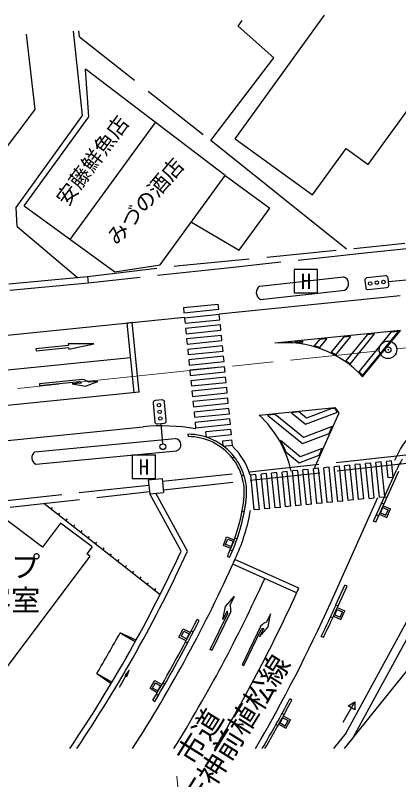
# Model space of a CAD drawing. Units: millimetres, scale not verified. Extents: x 40000 to 680000, y 20000 to 380000.
# Drawn here: x 341243 to 374135, y 249230 to 314779 of the extents above; entities that cross this region are included whole.
import ezdxf
from ezdxf.enums import TextEntityAlignment as Align

# ---------------------------------------------------------------- set-up
doc = ezdxf.new("R2010")
doc.units = ezdxf.units.MM
doc.header["$LTSCALE"] = 1000
doc.header["$PDMODE"] = 32
doc.header["$PDSIZE"] = 500
doc.linetypes.add('CHAIN', pattern=[18.5, 12, -1.5, 3.5, -1.5])
doc.linetypes.add('DASHED', pattern=[7.5, 6, -1.5])
for name, color, linetype, lineweight in [('M-BGD', 7, 'Continuous', 25), ('M-BGD-EXST', 7, 'Continuous', 25), ('M-BMK', 2, 'CHAIN', 13), ('M-BMK-SRVR', 3, 'Continuous', 25), ('M-STR-HTXT', 7, 'Continuous', 13), ('M-STR-STRC', 7, 'Continuous', 25)]:
    doc.layers.add(name, color=color, linetype=linetype, lineweight=lineweight)
doc.layers.add('M-BMK-HTXT', color=7, linetype='Continuous')
doc.layers.add('M-OTRS', color=6, linetype='Continuous')
doc.styles.add('ＭＳ ゴシック', font='')
doc.styles.get('ＭＳ ゴシック').set_extended_font_data('MS Gothic')

msp = doc.modelspace()

# ---------------------------------------------------------------- linework, layer by layer
at = {"layer": 'M-BGD'}
for p, q in [((360099, 304199), (367763, 314779)), ((360353, 313842), (360713, 314329)), ((347011, 306184), (346230, 313406)), ((363410, 311140), (360353, 313842)), ((342961, 306690), (342208, 313149)), ((358019, 304035), (363410, 311140)), ((347556, 306080), (347267, 310168)), ((359257, 301030), (347267, 310168)), ((371515, 301992), (375908, 308056)), ((338736, 301148), (342961, 306690)), ((341331, 298304), (347011, 306184)), ((341991, 298452), (347556, 306080)), ((345965, 295553), (353283, 305583)), ((360099, 304199), (366736, 299392)), ((369642, 294727), (358019, 304035)), ((366736, 299392), (369616, 303367)), ((369616, 303367), (371515, 301992)), ((353676, 293380), (359257, 301030)), ((341401, 296660), (341331, 298304)), ((341991, 298452), (349783, 292768)), ((341401, 296660), (346575, 292303)), ((349783, 292768), (353676, 293380)), ((340687, 291752), (347433, 292384)), ((347433, 292384), (347499, 291819)), ((362227, 291557), (369401, 292358)), ((347499, 291819), (340786, 291179)), ((362282, 290414), (369513, 291221)), ((365261, 286738), (365282, 286764)), ((356039, 278847), (356060, 278647)), ((342916, 277345), (354969, 278492)), ((343008, 276274), (355061, 277421)), ((360030, 276921), (359872, 276798)), ((360860, 275335), (360669, 275276)), ((371979, 271393), (373953, 275781)), ((372161, 271311), (374135, 275699)), ((352651, 274936), (353844, 275059)), ((352651, 274936), (352774, 273742)), ((353844, 275059), (353968, 273866)), ((352774, 273742), (353968, 273866)), ((355464, 268823), (352774, 273742)), ((356024, 268842), (353314, 273798)), ((373105, 273409), (372923, 273491)), ((353660, 265090), (343686, 272925)), ((372859, 272861), (372676, 272943)), ((372798, 272726), (373439, 272444)), ((343577, 269180), (339132, 272505)), ((344319, 272427), (344443, 272585)), ((344953, 271930), (345076, 272087)), ((360695, 272253), (360888, 272197)), ((372511, 272452), (372511, 272452)), ((372582, 272111), (372783, 272569)), ((372582, 272111), (373040, 271910)), ((372783, 272569), (373241, 272367)), ((373040, 271910), (373241, 272367)), ((373117, 271712), (373439, 272444)), ((345586, 271432), (345709, 271590)), ((372161, 271311), (371979, 271393)), ((372408, 271858), (372225, 271940)), ((372470, 271997), (373117, 271712)), ((345118, 271241), (343577, 269180)), ((347834, 269210), (345118, 271241)), ((346219, 270935), (346343, 271092)), ((346852, 270438), (346976, 270595)), ((347486, 269940), (347609, 270097)), ((348119, 269443), (348242, 269600)), ((359093, 269311), (359375, 270059)), ((359286, 269398), (359463, 269866)), ((359375, 270059), (360032, 269812)), ((359463, 269866), (359930, 269690)), ((359930, 269690), (359754, 269222)), ((360082, 269953), (360269, 269883)), ((369627, 253248), (378498, 269550)), ((347834, 269210), (347378, 268601)), ((348752, 268945), (348876, 269103)), ((359742, 269066), (359093, 269311)), ((359754, 269222), (359286, 269398)), ((359871, 268858), (359683, 268928)), ((370229, 252848), (379100, 269150)), ((347629, 268413), (340534, 258927)), ((347629, 268413), (347378, 268601)), ((349385, 268448), (349509, 268605)), ((350019, 267950), (350142, 268108)), ((359621, 268297), (359439, 268379)), ((382683, 268425), (369466, 251894)), ((350652, 267453), (350775, 267610)), ((351285, 266955), (351409, 267113)), ((351918, 266458), (352042, 266615)), ((352552, 265961), (352675, 266118)), ((353185, 265463), (353308, 265620)), ((368755, 264226), (369518, 265921)), ((368937, 264144), (369700, 265839)), ((369700, 265839), (369518, 265921)), ((368747, 264209), (368930, 264128)), ((368645, 263380), (368847, 263838)), ((368847, 263838), (369304, 263636)), ((368869, 263992), (369502, 263713)), ((369103, 263179), (369304, 263636)), ((369180, 262981), (369502, 263713)), ((357023, 262878), (356845, 262969)), ((368292, 263208), (368475, 263127)), ((368538, 263263), (369180, 262981)), ((368645, 263380), (369103, 263179)), ((350234, 261817), (351535, 261069)), ((351608, 261200), (350234, 261817)), ((355286, 261460), (355645, 262175)), ((355488, 261527), (355712, 261974)), ((355645, 262175), (356273, 261860)), ((355712, 261974), (356159, 261750)), ((356159, 261750), (355935, 261303)), ((356343, 261993), (356522, 261903)), ((355901, 261152), (355286, 261460)), ((355935, 261303), (355488, 261527)), ((356009, 260930), (355831, 261019)), ((367676, 261421), (367496, 261507)), ((348242, 258348), (349542, 257601)), ((348242, 258348), (349465, 257472)), ((350185, 257180), (351013, 258614)), ((351013, 258614), (350651, 258174)), ((350813, 258080), (351013, 258614)), ((350651, 258174), (350813, 258080)), ((352807, 257038), (353203, 257733)), ((353203, 257733), (353819, 257383)), ((353418, 256691), (352807, 257038)), ((353012, 257094), (353259, 257529)), ((353446, 256847), (353012, 257094)), ((353259, 257529), (353694, 257281)), ((353694, 257281), (353446, 256847)), ((353893, 257513), (354067, 257414)), ((353505, 256468), (353331, 256567)), ((353341, 256560), (353505, 256468)), ((353037, 256043), (353211, 255945)), ((364974, 256062), (364797, 256156)), ((369371, 254164), (370369, 255898)), ((369789, 255562), (370369, 255898)), ((370369, 255898), (370370, 255227)), ((370370, 255227), (369789, 255562)), ((363961, 254108), (364205, 254544)), ((364133, 254928), (364307, 254831)), ((364205, 254544), (364642, 254300)), ((364237, 254698), (364846, 254357)), ((364455, 253659), (364846, 254357)), ((363607, 253962), (363782, 253864)), ((363851, 253997), (364455, 253659)), ((363961, 254108), (364397, 253863)), ((364397, 253863), (364642, 254300)), ((369627, 253248), (368544, 251894)), ((370229, 252848), (369466, 251894))]:
    msp.add_line(p, q, dxfattribs=at)
at = {"layer": 'M-BGD', "linetype": 'DASHED'}
for p, q in [((346751, 312924), (346707, 313436)), ((346751, 312924), (358019, 304035)), ((359257, 301030), (363072, 298246)), ((360438, 294636), (363072, 298246)), ((356353, 297050), (360438, 294636)), ((355349, 293314), (374672, 295225)), ((382298, 295474), (371474, 294411)), ((371474, 294411), (359420, 293098)), ((347433, 292384), (355349, 293314)), ((359420, 293098), (347499, 291819)), ((353869, 274819), (384006, 278095)), ((353944, 274099), (383506, 277312)), ((352699, 274472), (333210, 272365)), ((333338, 271766), (352754, 273940))]:
    msp.add_line(p, q, dxfattribs=at)
at = {"layer": 'M-BGD'}
for centre, radius, start, end in [((369223, 291762), 622, 298.68665, 73.37343), ((362574, 291001), 656, 121.96999, 243.58318), ((356087, 273847), 5000, 37.94395, 90.54423), ((356087, 273847), 4800, 37.94395, 90.3254), ((354904, 277947), 549, 286.63218, 83.16601), ((356087, 273847), 5000, 60.57345, 62.65102), ((343281, 276837), 625, 125.68195, 244.11623), ((356087, 273847), 5000, 37.94395, 41.04129), ((356087, 273847), 4800, 17.31747, 37.94395), ((356087, 273847), 5000, 17.31747, 37.94395), ((382845, 271781), 9750, 149.6417, 155.78051), ((356087, 273847), 5000, 353.12195, 17.31747), ((356087, 273847), 5000, 15.56833, 17.31747), ((356087, 273847), 4800, 353.12195, 17.31747), ((345166, 275164), 15800, 343.81273, 353.12195), ((345166, 275164), 16000, 343.81273, 353.12195), ((345166, 275164), 16000, 349.94427, 353.12195), ((345166, 275164), 16000, 349.90383, 349.94427), ((345166, 275164), 15800, 335.49631, 343.81273), ((345166, 275164), 16000, 335.49873, 343.81273), ((245638, 319607), 121000, 325.97082, 335.18395), ((245638, 319607), 121500, 326.12989, 335.30286), ((245638, 319607), 124800, 335.76487, 335.88163), ((245638, 319607), 125000, 335.76486, 335.88133), ((245638, 319607), 135000, 334.50889, 335.78051), ((245638, 319607), 135200, 334.50889, 335.78051), ((245638, 319607), 124800, 329.38078, 333.01016), ((245638, 319607), 125000, 329.38295, 333.01008), ((245638, 319607), 119500, 329.16099, 331.07893), ((245638, 319607), 135000, 329.89536, 331.96534), ((245638, 319607), 135200, 329.94448, 331.96534)]:
    msp.add_arc(centre, radius, start, end, dxfattribs=at)
at = {"layer": 'M-BGD-EXST'}
for p, q in [((373001, 292437), (371411, 292258)), ((373256, 291962), (377525, 292372)), ((371235, 292036), (371302, 291440)), ((373289, 291664), (373222, 292260)), ((371523, 291264), (373113, 291443)), ((353059, 281523), (353203, 279930)), ((353837, 281794), (353240, 281740)), ((354199, 280020), (354055, 281613)), ((353420, 279748), (354018, 279803)), ((353719, 279776), (353877, 278033))]:
    msp.add_line(p, q, dxfattribs=at)
for points in [[(365178, 290970), (367178, 290969), (367179, 292969), (365179, 292970)], [(351272, 275048), (353272, 275048), (353272, 277048), (351272, 277048)]]:
    msp.add_lwpolyline(points, close=True, dxfattribs=at)
for centre, radius in [((371691, 291786), 150), ((372262, 291850), 150), ((372833, 291915), 150), ((353577, 281344), 150), ((353629, 280771), 150), ((353681, 280199), 150), ((353900, 277784), 250)]:
    msp.add_circle(centre, radius, dxfattribs=at)
for centre, start, end in [((373023, 292238), 6.42228, 96.42228), ((371433, 292059), 96.42228, 186.42228), ((371500, 291463), 186.42228, 276.42228), ((373090, 291642), 276.42228, 6.42228), ((353258, 281541), 95.18249, 185.18249), ((353855, 281595), 5.18249, 95.18249), ((353402, 279948), 185.18249, 275.18249), ((354000, 280002), 275.18249, 5.18249)]:
    msp.add_arc(centre, 200, start, end, dxfattribs=at)
at = {"layer": 'M-BMK'}
for p, q in [((373965, 286170), (471786, 296128)), ((309649, 279437), (372473, 286016))]:
    msp.add_line(p, q, dxfattribs=at)
at = {"layer": 'M-BMK-SRVR'}
msp.add_circle((373219, 286094), 750, dxfattribs=at)
at = {"layer": 'M-OTRS'}
msp.add_point((373219, 286094), dxfattribs=at)
at = {"layer": 'M-STR-HTXT'}
msp.add_line((355105, 249528), (356137, 238814), dxfattribs=at)
at = {"layer": 'M-STR-STRC'}
for p, q in [((358737, 289192), (374255, 290763)), ((355670, 289710), (358654, 290013)), ((358700, 289565), (358654, 290013)), ((355670, 289710), (355715, 289263)), ((355715, 289263), (358700, 289565)), ((358745, 289117), (355760, 288815)), ((358790, 288669), (358745, 289117)), ((296555, 282897), (355753, 288890)), ((351276, 288436), (350828, 288391)), ((351880, 282467), (351276, 288436)), ((355760, 288815), (355806, 288367)), ((355806, 288367), (358790, 288669)), ((351432, 282422), (350828, 288391)), ((358836, 288222), (355851, 287920)), ((355851, 287920), (355896, 287472)), ((355896, 287472), (358881, 287774)), ((358881, 287774), (358836, 288222)), ((358926, 287326), (355941, 287024)), ((358972, 286879), (358926, 287326)), ((374277, 287750), (363494, 286658)), ((369391, 287180), (368332, 285883)), ((368742, 285673), (370024, 287244)), ((370024, 287244), (369391, 287180)), ((371431, 287386), (369600, 285142)), ((369962, 284875), (372064, 287450)), ((373471, 287593), (370718, 284219)), ((371035, 283896), (374104, 287657)), ((371039, 283782), (374277, 287750)), ((372064, 287450), (371431, 287386)), ((374104, 287657), (373471, 287593)), ((345798, 286450), (343012, 286168)), ((347994, 286597), (345783, 286599)), ((345783, 286599), (345798, 286450)), ((345828, 286151), (347994, 286597)), ((355941, 287024), (355987, 286576)), ((355987, 286576), (358972, 286879)), ((365261, 286738), (365282, 286764)), ((365282, 286764), (365915, 286828)), ((365915, 286828), (365788, 286672)), ((367336, 286972), (366894, 286430)), ((367970, 287036), (367336, 286972)), ((367356, 286284), (367970, 287036)), ((343012, 286168), (343027, 286018)), ((343027, 286018), (345813, 286300)), ((345813, 286300), (345828, 286151)), ((359017, 286431), (356032, 286129)), ((356032, 286129), (356077, 285681)), ((356077, 285681), (359062, 285983)), ((359062, 285983), (359017, 286431)), ((351130, 285406), (321730, 282430)), ((359108, 285536), (356123, 285233)), ((356123, 285233), (356168, 284786)), ((359153, 285088), (359108, 285536)), ((356168, 284786), (359153, 285088)), ((359198, 284640), (356213, 284338)), ((359243, 284192), (359198, 284640)), ((356213, 284338), (356259, 283890)), ((356259, 283890), (359243, 284192)), ((346995, 283556), (343314, 283183)), ((343314, 283183), (343329, 283034)), ((343329, 283034), (346762, 283381)), ((346926, 283247), (346130, 283166)), ((347255, 282979), (348319, 283388)), ((348319, 283388), (347523, 283307)), ((359289, 283745), (356304, 283443)), ((356304, 283443), (356349, 282995)), ((356349, 282995), (359334, 283297)), ((359334, 283297), (359289, 283745)), ((346130, 283166), (347255, 282979)), ((359379, 282849), (356395, 282547)), ((356395, 282547), (356440, 282099)), ((359425, 282402), (359379, 282849)), ((351880, 282467), (297160, 276927)), ((356440, 282099), (359425, 282402)), ((359470, 281954), (356485, 281652)), ((359515, 281506), (359470, 281954)), ((356485, 281652), (356531, 281204)), ((356531, 281204), (359515, 281506)), ((359561, 281058), (356576, 280756)), ((356576, 280756), (356621, 280309)), ((356621, 280309), (359606, 280611)), ((359606, 280611), (359561, 281058)), ((362157, 280492), (368685, 281153)), ((363527, 280555), (362893, 280491)), ((365958, 278571), (363527, 280555)), ((365567, 280762), (364934, 280698)), ((364934, 280698), (366143, 279711)), ((366226, 280224), (365567, 280762)), ((366143, 279711), (368888, 280752)), ((368400, 281049), (366226, 280224)), ((366876, 275894), (369028, 280677)), ((368652, 281074), (368400, 281049)), ((359651, 280163), (356667, 279861)), ((359697, 279715), (359651, 280163)), ((362893, 280491), (365875, 278058)), ((297462, 273943), (352220, 279486)), ((356667, 279861), (356712, 279413)), ((356712, 279413), (359697, 279715)), ((359742, 279268), (357588, 279049)), ((359787, 278820), (359742, 279268)), ((368418, 279505), (365958, 278571)), ((368157, 278924), (368418, 279505)), ((357633, 278602), (357588, 279049)), ((357633, 278602), (359787, 278820)), ((365875, 278058), (368157, 278924)), ((359044, 278292), (359833, 278372)), ((359090, 277845), (359044, 278292)), ((359878, 277924), (359833, 278372)), ((365690, 276918), (363992, 278304)), ((359090, 277845), (359878, 277924)), ((364463, 277338), (365606, 276405)), ((367577, 277634), (365690, 276918)), ((367316, 277054), (367577, 277634)), ((365606, 276405), (367316, 277054)), ((368155, 276023), (367707, 275978)), ((368010, 272993), (367707, 275978)), ((368457, 273039), (368155, 276023)), ((369051, 276114), (368603, 276069)), ((368905, 273084), (368603, 276069)), ((369353, 273129), (369051, 276114)), ((369946, 276205), (369498, 276159)), ((369800, 273175), (369498, 276159)), ((370248, 273220), (369946, 276205)), ((370841, 276295), (370394, 276250)), ((370696, 273265), (370394, 276250)), ((371144, 273311), (370841, 276295)), ((371737, 276386), (371289, 276341)), ((371591, 273356), (371289, 276341)), ((372039, 273401), (371737, 276386)), ((372632, 276477), (372185, 276431)), ((372487, 273447), (372185, 276431)), ((372931, 273522), (372632, 276477)), ((373528, 276567), (373080, 276522)), ((373223, 275109), (373080, 276522)), ((373671, 275154), (373528, 276567)), ((361887, 275389), (361440, 275344)), ((361742, 272359), (361440, 275344)), ((362189, 272404), (361887, 275389)), ((362783, 275480), (362335, 275434)), ((362637, 272449), (362335, 275434)), ((363085, 272495), (362783, 275480)), ((363678, 275570), (363230, 275525)), ((363533, 272540), (363230, 275525)), ((363980, 272585), (363678, 275570)), ((364574, 275661), (364126, 275615)), ((364428, 272631), (364126, 275615)), ((364876, 272676), (364574, 275661)), ((365469, 275751), (365021, 275706)), ((365323, 272721), (365021, 275706)), ((365771, 272767), (365469, 275751)), ((366364, 275842), (365917, 275797)), ((366219, 272812), (365917, 275797)), ((366667, 272857), (366364, 275842)), ((367260, 275933), (366812, 275887)), ((367114, 272903), (366812, 275887)), ((367562, 272948), (367260, 275933)), ((373671, 275154), (373223, 275109)), ((368299, 264431), (372348, 273433)), ((371591, 273356), (372039, 273401)), ((372487, 273447), (372923, 273491)), ((365771, 272767), (365323, 272721)), ((366667, 272857), (366219, 272812)), ((367562, 272948), (367114, 272903)), ((368457, 273039), (368010, 272993)), ((369353, 273129), (368905, 273084)), ((370248, 273220), (369800, 273175)), ((371144, 273311), (370696, 273265)), ((362189, 272404), (361742, 272359)), ((363085, 272495), (362637, 272449)), ((363980, 272585), (363533, 272540)), ((364876, 272676), (364428, 272631)), ((360091, 268123), (360214, 268395)), ((365563, 265662), (360091, 268123)), ((365378, 265251), (359906, 267713)), ((359272, 264091), (360024, 264948)), ((359272, 264091), (360024, 264948)), ((360024, 264948), (359673, 264229)), ((360024, 264948), (359673, 264229)), ((359723, 263648), (358099, 260323)), ((359723, 263648), (358099, 260323)), ((359058, 262971), (359272, 264091)), ((359058, 262971), (359272, 264091)), ((359409, 263690), (359058, 262971)), ((359409, 263690), (359058, 262971)), ((357964, 260389), (359478, 263489)), ((357964, 260389), (359478, 263489)), ((363136, 263458), (362791, 262737)), ((363136, 263458), (362791, 262737)), ((362932, 262336), (363136, 263458)), ((362932, 262336), (363136, 263458)), ((362305, 262415), (360709, 259076)), ((362305, 262415), (360709, 259076)), ((362187, 261473), (362932, 262336)), ((362187, 261473), (362932, 262336)), ((362532, 262195), (362187, 261473)), ((362532, 262195), (362187, 261473)), ((360845, 259012), (362332, 262124)), ((360845, 259012), (362332, 262124)), ((358099, 260323), (357964, 260389)), ((358099, 260323), (357964, 260389)), ((360709, 259076), (360845, 259012)), ((360709, 259076), (360845, 259012))]:
    msp.add_line(p, q, dxfattribs=at)
for centre, radius, start, end in [((364401, 277704), 9000, 42.47938, 95.78051), ((364401, 277704), 9075, 81.20512, 84.55951), ((364401, 277704), 9075, 70.99421, 74.05331), ((364401, 277704), 9075, 61.42072, 64.32662), ((364401, 277704), 9075, 52.20512, 55.05003), ((364401, 277704), 9075, 43.02663, 45.88543), ((346535, 282935), 500, 38.53319, 63.02784), ((346852, 282566), 1000, 47.86612, 81.76739), ((364401, 277704), 5425, 34.19198, 38.4077), ((364401, 277704), 5500, 32.72478, 38.83624), ((356087, 273847), 9000, 11.83969, 47.59083), ((353882, 263070), 16500, 80.09322, 95.78051), ((382913, 272542), 10000, 138.46045, 156.11076), ((356087, 273847), 9075, 22.62838, 29.41649), ((356087, 273847), 5500, 15.72694, 46.27358), ((345166, 275164), 16500, 335.78051, 350.09624), ((245638, 319607), 125500, 327.34705, 335.78051), ((245638, 319607), 125500, 335.57507, 335.78051), ((245638, 319607), 128500, 328.20021, 335.57986), ((245638, 319607), 131500, 329.00716, 335.78051), ((245638, 319607), 131500, 335.58444, 335.78051), ((358745, 263856), 1000, 347.98387, 21.88514), ((358745, 263856), 1000, 347.98387, 21.88514), ((245638, 319607), 134500, 329.77179, 335.78051), ((358982, 263430), 500, 6.72342, 31.21807), ((358982, 263430), 500, 6.72342, 31.21807), ((363076, 261778), 1000, 106.54388, 140.44515), ((363076, 261778), 1000, 106.54388, 140.44515), ((362595, 261699), 500, 97.21095, 121.7056), ((362595, 261699), 500, 97.21095, 121.7056)]:
    msp.add_arc(centre, radius, start, end, dxfattribs=at)

# ---------------------------------------------------------------- texts
at = {"layer": 'M-BGD-EXST', "style": 'ＭＳ ゴシック'}
for s, rotation, p in [('安藤鮮魚店', 53.466, (347853, 302326)), ('みづの酒店', 49.64, (352387, 298834)), ('H', 359.992, (366179, 291970)), ('H', 359.992, (352272, 276048))]:
    msp.add_text(s, height=1320, rotation=rotation, dxfattribs=at).set_placement(p, align=Align.MIDDLE_CENTER)
for s, p in [('天神前植松線', (357448, 246175)), ('市道', (356994, 250036))]:
    msp.add_text(s, height=1833, rotation=58.041, dxfattribs=at).set_placement(p, align=Align.BOTTOM_LEFT)
at = {"layer": 'M-BMK-HTXT', "style": 'ＭＳ ゴシック'}
for s, p in [('シープ', (335886, 266044)), ('美容室', (335886, 263165))]:
    msp.add_text(s, height=1833, dxfattribs=at).set_placement(p, align=Align.BOTTOM_LEFT)

doc.saveas('drawing.dxf')
